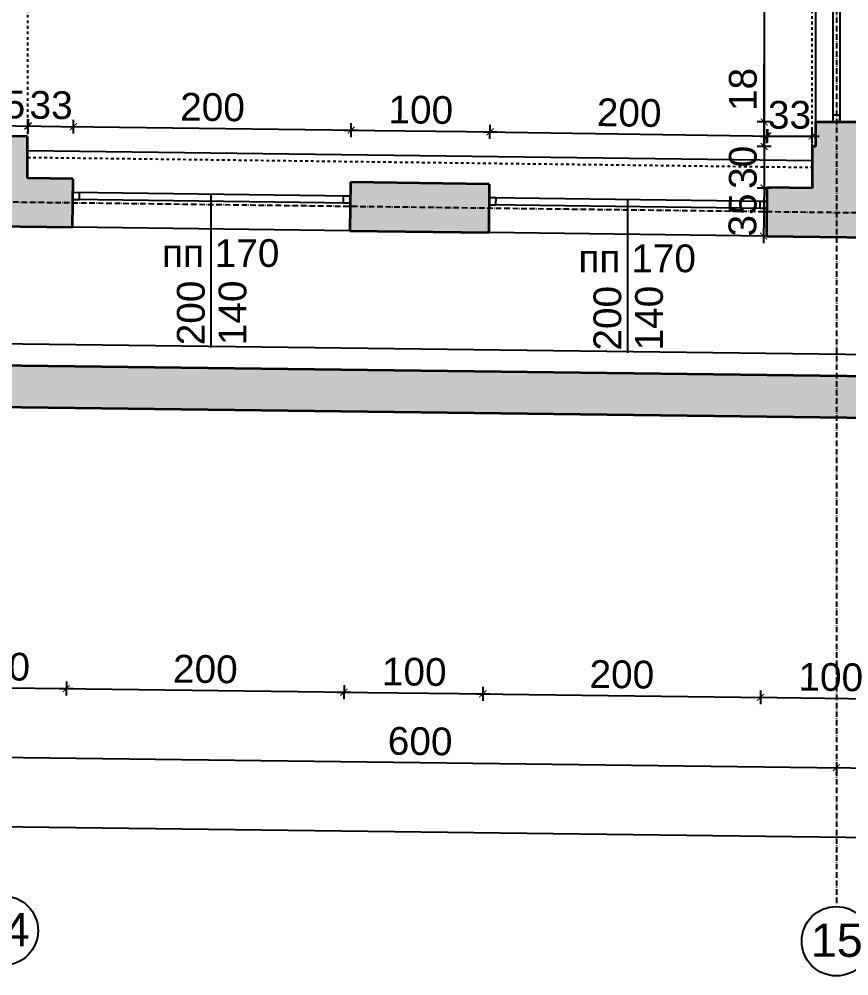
# Model space of a CAD drawing. Header units: inches. Extents: x -72385 to 39588, y -6525 to 66685.
# Drawn here: x -44743 to -44146, y 28656 to 29345 of the extents above; entities that cross this region are included whole.
import ezdxf

# ---------------------------------------------------------------- set-up
doc = ezdxf.new("R2010")
doc.units = ezdxf.units.IN
doc.header["$MEASUREMENT"] = 0
doc.linetypes.add('DashDot', pattern=[0.6, 0.4, -0.1, 0, -0.1])
doc.linetypes.add('Hidden', pattern=[0.4, 0.2, -0.2])
for name, color, linetype, lineweight in [('Изгледни линии', 253, 'Continuous', 25), ('Надписи коти външни', 252, 'Continuous', 25), ('Надписи коти вътрешни', 252, 'Continuous', 25), ('Надписи Оси', 252, 'Continuous', 25), ('Надписи прозорци', 252, 'Continuous', 25), ('Оси', 252, 'DashDot', 25), ('Прозорци', 251, 'Continuous', 25), ('Пунктир', 253, 'Hidden', 25), ('Разрезни линии', 7, 'Continuous', 35), ('Щрих стени', 254, 'Continuous', 25)]:
    doc.layers.add(name, color=color, linetype=linetype, lineweight=lineweight)
doc.styles.add('Arial Regular', font='arial.ttf')
doc.styles.get("Standard").update_dxf_attribs({"font": 'arial.ttf'})
doc.dimstyles.new('Annotative', dxfattribs={"dimscale": 0, "dimtxt": 20, "dimasz": 5, "dimexe": 5, "dimexo": 5, "dimgap": 5, "dimtad": 1, "dimdec": 0, "dimzin": 0, "dimdsep": 46, "dimtxsty": 'Standard', "dimblk": 'ARCHTICK', "dimcen": 5, "dimdle": 5, "dimadec": 0, "dimazin": 0, "dimtfac": 1, "dimtdec": 0, "dimtofl": 0, "dimtmove": 0, "dimatfit": 3, "dimldrblk": 'ARCHTICK', "dimfxl": 5, "dimfxlon": 1, "dimtolj": 1, "dimtzin": 0, "dimarcsym": 1})

# ---------------------------------------------------------------- blocks, each defined once
blk = doc.blocks.new('_ArchTick')
at = {"color": 0, "linetype": 'ByBlock', "const_width": 0.15}
blk.add_lwpolyline([(-0.5, -0.5), (0.5, 0.5)], dxfattribs=at)
blk = doc.blocks.new('*D313')
at = {"layer": 'Defpoints', "color": 0, "ltscale": 50, "transparency": 16777216}
for p in [(-44169.84, 29501.36), (-44206.89, 29271.36), (-44169.84, 29271.36)]:
    blk.add_point(p, dxfattribs=at)
at = {"layer": 'Надписи коти вътрешни', "color": 0, "lineweight": -2, "ltscale": 50, "transparency": 16777216}
for p, q in [((-44201.89, 29501.36), (-44211.89, 29501.36)), ((-44206.89, 29506.36), (-44206.89, 29266.36)), ((-44201.89, 29271.36), (-44211.89, 29271.36))]:
    blk.add_line(p, q, dxfattribs=at)
at = {"layer": 'Надписи коти вътрешни', "color": 0, "lineweight": -2, "ltscale": 50, "transparency": 16777216, "xscale": 5, "yscale": 5, "zscale": 5}
for p, rotation in [((-44206.89, 29501.36), 90), ((-44206.89, 29271.36), 270)]:
    blk.add_blockref('_ArchTick', p, dxfattribs=dict(at, rotation=rotation))
at = {"layer": 'Надписи коти вътрешни', "color": 0, "ltscale": 50, "transparency": 16777216, "insert": (-44222.11, 29386.36), "char_height": 20, "attachment_point": 5, "rotation": 90}
blk.add_mtext('\\A1;230', dxfattribs=at)
blk = doc.blocks.new('*D7208')
at = {"layer": 'Defpoints', "color": 0, "ltscale": 50, "transparency": 16777216}
for p in [(-44169.84, 29271.36), (-44206.89, 29253.62), (-44169.84, 29253.62)]:
    blk.add_point(p, dxfattribs=at)
at = {"layer": 'Надписи коти вътрешни', "color": 0, "lineweight": -2, "ltscale": 50, "transparency": 16777216}
for p, q in [((-44206.89, 29271.36), (-44206.89, 29313.16)), ((-44206.89, 29253.62), (-44206.89, 29276.36)), ((-44201.89, 29271.36), (-44211.89, 29271.36)), ((-44201.89, 29253.62), (-44211.89, 29253.62))]:
    blk.add_line(p, q, dxfattribs=at)
at = {"layer": 'Надписи коти вътрешни', "color": 0, "lineweight": -2, "ltscale": 50, "transparency": 16777216, "xscale": 5, "yscale": 5, "zscale": 5}
for p, rotation in [((-44206.89, 29271.36), 90), ((-44206.89, 29253.62), 270)]:
    blk.add_blockref('_ArchTick', p, dxfattribs=dict(at, rotation=rotation))
at = {"layer": 'Надписи коти вътрешни', "color": 0, "ltscale": 50, "transparency": 16777216, "insert": (-44222.1, 29294.76), "char_height": 20, "attachment_point": 5, "rotation": 90}
blk.add_mtext('\\A1;18', dxfattribs=at)
blk = doc.blocks.new('*D314')
at = {"layer": 'Defpoints', "color": 0, "ltscale": 50, "transparency": 16777216}
for p in [(-44172.34, 29253.66), (-44206.89, 29223.65), (-44172.34, 29223.65)]:
    blk.add_point(p, dxfattribs=at)
at = {"layer": 'Надписи коти вътрешни', "color": 0, "lineweight": -2, "ltscale": 50, "transparency": 16777216}
for p, q in [((-44201.89, 29253.66), (-44211.89, 29253.66)), ((-44206.89, 29258.66), (-44206.89, 29218.65)), ((-44201.89, 29223.65), (-44211.89, 29223.65))]:
    blk.add_line(p, q, dxfattribs=at)
at = {"layer": 'Надписи коти вътрешни', "color": 0, "lineweight": -2, "ltscale": 50, "transparency": 16777216, "xscale": 5, "yscale": 5, "zscale": 5}
for p, rotation in [((-44206.89, 29253.66), 90), ((-44206.89, 29223.65), 270)]:
    blk.add_blockref('_ArchTick', p, dxfattribs=dict(at, rotation=rotation))
at = {"layer": 'Надписи коти вътрешни', "color": 0, "ltscale": 50, "transparency": 16777216, "insert": (-44222.11, 29238.65), "char_height": 20, "attachment_point": 5, "rotation": 90}
blk.add_mtext('\\A1;30', dxfattribs=at)
blk = doc.blocks.new('*D350')
at = {"layer": 'Defpoints', "color": 0, "ltscale": 50, "transparency": 16777216}
for p in [(-44737.24, 29268.42), (-44772.34, 29261.29), (-44737.34, 29260.85)]:
    blk.add_point(p, dxfattribs=at)
at = {"layer": 'Надписи коти вътрешни', "color": 0, "lineweight": -2, "ltscale": 50, "transparency": 16777216}
for p, q in [((-44772.27, 29266.29), (-44772.18, 29273.87)), ((-44737.27, 29265.85), (-44737.18, 29273.42)), ((-44777.24, 29268.93), (-44732.24, 29268.36))]:
    blk.add_line(p, q, dxfattribs=at)
at = {"layer": 'Надписи коти вътрешни', "color": 0, "lineweight": -2, "ltscale": 50, "transparency": 16777216, "xscale": 5, "yscale": 5, "zscale": 5}
for p, rotation in [((-44772.24, 29268.87), 179.2706286525463), ((-44737.24, 29268.42), 359.2706286525462)]:
    blk.add_blockref('_ArchTick', p, dxfattribs=dict(at, rotation=rotation))
at = {"layer": 'Надписи коти вътрешни', "color": 0, "ltscale": 50, "transparency": 16777216, "insert": (-44754.55, 29283.86), "char_height": 20, "attachment_point": 5, "rotation": 359.27063}
blk.add_mtext('\\A1;35', dxfattribs=at)
blk = doc.blocks.new('*D351')
at = {"layer": 'Defpoints', "color": 0, "ltscale": 50, "transparency": 16777216}
for p in [(-44704.36, 29268), (-44737.34, 29230.85), (-44704.84, 29230.43)]:
    blk.add_point(p, dxfattribs=at)
at = {"layer": 'Надписи коти вътрешни', "color": 0, "lineweight": -2, "ltscale": 50, "transparency": 16777216}
for p, q in [((-44736.92, 29263.42), (-44736.8, 29273.41)), ((-44704.42, 29263), (-44704.3, 29273)), ((-44741.86, 29268.48), (-44699.36, 29267.94))]:
    blk.add_line(p, q, dxfattribs=at)
at = {"layer": 'Надписи коти вътрешни', "color": 0, "lineweight": -2, "ltscale": 50, "transparency": 16777216, "xscale": 5, "yscale": 5, "zscale": 5}
for p, rotation in [((-44736.86, 29268.42), 179.2706286525238), ((-44704.36, 29268), 359.2706286525238)]:
    blk.add_blockref('_ArchTick', p, dxfattribs=dict(at, rotation=rotation))
at = {"layer": 'Надписи коти вътрешни', "color": 0, "ltscale": 50, "transparency": 16777216, "insert": (-44720.42, 29283.43), "char_height": 20, "attachment_point": 5, "rotation": 359.27063}
blk.add_mtext('\\A1;33', dxfattribs=at)
blk = doc.blocks.new('*D352')
at = {"layer": 'Defpoints', "color": 0, "ltscale": 50, "transparency": 16777216}
for p in [(-44504.36, 29265.46), (-44704.84, 29230.43), (-44504.84, 29227.89)]:
    blk.add_point(p, dxfattribs=at)
at = {"layer": 'Надписи коти вътрешни', "color": 0, "lineweight": -2, "ltscale": 50, "transparency": 16777216}
for p, q in [((-44704.42, 29263), (-44704.3, 29273)), ((-44709.36, 29268.07), (-44499.36, 29265.39)), ((-44504.42, 29260.46), (-44504.3, 29270.46))]:
    blk.add_line(p, q, dxfattribs=at)
at = {"layer": 'Надписи коти вътрешни', "color": 0, "lineweight": -2, "ltscale": 50, "transparency": 16777216, "xscale": 5, "yscale": 5, "zscale": 5}
for p, rotation in [((-44704.36, 29268), 179.2706286525359), ((-44504.36, 29265.46), 359.2706286525359)]:
    blk.add_blockref('_ArchTick', p, dxfattribs=dict(at, rotation=rotation))
at = {"layer": 'Надписи коти вътрешни', "color": 0, "ltscale": 50, "transparency": 16777216, "insert": (-44604.17, 29281.94), "char_height": 20, "attachment_point": 5, "rotation": 359.27063}
blk.add_mtext('\\A1;200', dxfattribs=at)
blk = doc.blocks.new('*D353')
at = {"layer": 'Defpoints', "color": 0, "ltscale": 50, "transparency": 16777216}
for p in [(-44404.36, 29264.18), (-44504.84, 29227.89), (-44404.84, 29226.61)]:
    blk.add_point(p, dxfattribs=at)
at = {"layer": 'Надписи коти вътрешни', "color": 0, "lineweight": -2, "ltscale": 50, "transparency": 16777216}
for p, q in [((-44504.42, 29260.46), (-44504.3, 29270.46)), ((-44404.42, 29259.18), (-44404.3, 29269.18)), ((-44509.36, 29265.52), (-44399.36, 29264.12))]:
    blk.add_line(p, q, dxfattribs=at)
at = {"layer": 'Надписи коти вътрешни', "color": 0, "lineweight": -2, "ltscale": 50, "transparency": 16777216, "xscale": 5, "yscale": 5, "zscale": 5}
for p, rotation in [((-44504.36, 29265.46), 179.2706286525316), ((-44404.36, 29264.18), 359.2706286525317)]:
    blk.add_blockref('_ArchTick', p, dxfattribs=dict(at, rotation=rotation))
at = {"layer": 'Надписи коти вътрешни', "color": 0, "ltscale": 50, "transparency": 16777216, "insert": (-44454.17, 29280.03), "char_height": 20, "attachment_point": 5, "rotation": 359.27063}
blk.add_mtext('\\A1;100', dxfattribs=at)
blk = doc.blocks.new('*D5383')
at = {"layer": 'Defpoints', "color": 0, "ltscale": 50, "transparency": 16777216}
for p in [(-44204.29, 29261.23), (-44404.84, 29226.61), (-44204.84, 29223.65)]:
    blk.add_point(p, dxfattribs=at)
at = {"layer": 'Надписи коти вътрешни', "color": 0, "lineweight": -2, "ltscale": 50, "transparency": 16777216}
for p, q in [((-44404.36, 29259.19), (-44404.21, 29269.19)), ((-44204.36, 29256.23), (-44204.21, 29266.23)), ((-44409.28, 29264.27), (-44199.29, 29261.16))]:
    blk.add_line(p, q, dxfattribs=at)
at = {"layer": 'Надписи коти вътрешни', "color": 0, "lineweight": -2, "ltscale": 50, "transparency": 16777216, "xscale": 5, "yscale": 5, "zscale": 5}
for p, rotation in [((-44404.28, 29264.19), 179.1520995750097), ((-44204.29, 29261.23), 359.1520995750096)]:
    blk.add_blockref('_ArchTick', p, dxfattribs=dict(at, rotation=rotation))
at = {"layer": 'Надписи коти вътрешни', "color": 0, "ltscale": 50, "transparency": 16777216, "insert": (-44304.06, 29277.92), "char_height": 20, "attachment_point": 5, "rotation": 359.1521}
blk.add_mtext('\\A1;200', dxfattribs=at)
blk = doc.blocks.new('*D354')
at = {"layer": 'Defpoints', "color": 0, "ltscale": 50, "transparency": 16777216}
for p in [(-44172.34, 29261.16), (-44204.84, 29224.07), (-44172.34, 29223.65)]:
    blk.add_point(p, dxfattribs=at)
at = {"layer": 'Надписи коти вътрешни', "color": 0, "lineweight": -2, "ltscale": 50, "transparency": 16777216}
for p, q in [((-44204.84, 29256.16), (-44204.84, 29266.16)), ((-44172.34, 29256.16), (-44172.34, 29266.16)), ((-44209.84, 29261.16), (-44167.34, 29261.16))]:
    blk.add_line(p, q, dxfattribs=at)
at = {"layer": 'Надписи коти вътрешни', "color": 0, "lineweight": -2, "ltscale": 50, "transparency": 16777216, "xscale": 5, "yscale": 5, "zscale": 5, "rotation": 180}
blk.add_blockref('_ArchTick', (-44204.84, 29261.16), dxfattribs=at)
at = {"layer": 'Надписи коти вътрешни', "color": 0, "lineweight": -2, "ltscale": 50, "transparency": 16777216, "xscale": 5, "yscale": 5, "zscale": 5}
blk.add_blockref('_ArchTick', (-44172.34, 29261.16), dxfattribs=at)
at = {"layer": 'Надписи коти вътрешни', "color": 0, "ltscale": 50, "transparency": 16777216, "insert": (-44188.59, 29276.38), "char_height": 20, "attachment_point": 5}
blk.add_mtext('\\A1;33', dxfattribs=at)
blk = doc.blocks.new('*D2816')
at = {"layer": 'Defpoints', "color": 0, "ltscale": 50, "transparency": 16777216}
for p in [(-45922.34, 29110.92), (-41739.01, 29073.26), (-41739.21, 29057.67)]:
    blk.add_point(p, dxfattribs=at)
at = {"layer": 'Надписи коти вътрешни', "color": 0, "lineweight": -2, "ltscale": 50, "transparency": 16777216}
for p, q in [((-45922.2, 29121.52), (-45922.08, 29131.52)), ((-45927.14, 29126.58), (-41734.01, 29073.2)), ((-41739.08, 29068.26), (-41738.95, 29078.26))]:
    blk.add_line(p, q, dxfattribs=at)
at = {"layer": 'Надписи коти вътрешни', "color": 0, "lineweight": -2, "ltscale": 50, "transparency": 16777216, "xscale": 5, "yscale": 5, "zscale": 5}
for p, rotation in [((-45922.14, 29126.52), 179.2706286525462), ((-41739.01, 29073.26), 359.2706286525461)]:
    blk.add_blockref('_ArchTick', p, dxfattribs=dict(at, rotation=rotation))
at = {"layer": 'Надписи коти вътрешни', "color": 0, "ltscale": 50, "transparency": 16777216, "insert": (-43830.38, 29115.11), "char_height": 20, "attachment_point": 5, "rotation": 359.27063}
blk.add_mtext('\\A1;4183', dxfattribs=at)
blk = doc.blocks.new('*D5902')
at = {"layer": 'Defpoints', "color": 0, "ltscale": 50, "transparency": 16777216}
for p in [(-44805.28, 29196.71), (-44705.28, 29195.43), (-44709.52, 28862.96)]:
    blk.add_point(p, dxfattribs=at)
at = {"layer": 'Надписи коти външни', "color": 0, "lineweight": -2, "ltscale": 50, "transparency": 16777216}
for p, q in [((-44809.45, 28869.23), (-44809.58, 28859.24)), ((-44709.45, 28867.96), (-44709.58, 28857.96)), ((-44814.52, 28864.3), (-44704.52, 28862.9))]:
    blk.add_line(p, q, dxfattribs=at)
at = {"layer": 'Надписи коти външни', "color": 0, "lineweight": -2, "ltscale": 50, "transparency": 16777216, "xscale": 5, "yscale": 5, "zscale": 5}
for p, rotation in [((-44809.52, 28864.23), 179.2705104517246), ((-44709.52, 28862.96), 359.2705104517246)]:
    blk.add_blockref('_ArchTick', p, dxfattribs=dict(at, rotation=rotation))
at = {"layer": 'Надписи коти външни', "color": 0, "ltscale": 50, "transparency": 16777216, "insert": (-44758.88, 28878.8), "char_height": 20, "attachment_point": 5, "rotation": 359.27051}
blk.add_mtext('\\A1;100', dxfattribs=at)
blk = doc.blocks.new('*D5903')
at = {"layer": 'Defpoints', "color": 0, "ltscale": 50, "transparency": 16777216}
for p in [(-44705.28, 29195.43), (-44505.28, 29192.89), (-44509.52, 28860.42)]:
    blk.add_point(p, dxfattribs=at)
at = {"layer": 'Надписи коти външни', "color": 0, "lineweight": -2, "ltscale": 50, "transparency": 16777216}
for p, q in [((-44709.45, 28867.96), (-44709.58, 28857.96)), ((-44714.51, 28863.02), (-44504.52, 28860.35)), ((-44509.45, 28865.41), (-44509.58, 28855.42))]:
    blk.add_line(p, q, dxfattribs=at)
at = {"layer": 'Надписи коти външни', "color": 0, "lineweight": -2, "ltscale": 50, "transparency": 16777216, "xscale": 5, "yscale": 5, "zscale": 5}
for p, rotation in [((-44709.52, 28862.96), 179.2706877529185), ((-44509.52, 28860.42), 359.2706877529185)]:
    blk.add_blockref('_ArchTick', p, dxfattribs=dict(at, rotation=rotation))
at = {"layer": 'Надписи коти външни', "color": 0, "ltscale": 50, "transparency": 16777216, "insert": (-44609.32, 28876.9), "char_height": 20, "attachment_point": 5, "rotation": 359.27069}
blk.add_mtext('\\A1;200', dxfattribs=at)
blk = doc.blocks.new('*D5904')
at = {"layer": 'Defpoints', "color": 0, "ltscale": 50, "transparency": 16777216}
for p in [(-44505.28, 29192.89), (-44405.28, 29191.62), (-44409.52, 28859.14)]:
    blk.add_point(p, dxfattribs=at)
at = {"layer": 'Надписи коти външни', "color": 0, "lineweight": -2, "ltscale": 50, "transparency": 16777216}
for p, q in [((-44514.52, 28860.48), (-44404.52, 28859.08)), ((-44509.45, 28865.42), (-44509.58, 28855.42)), ((-44409.45, 28864.14), (-44409.58, 28854.14))]:
    blk.add_line(p, q, dxfattribs=at)
at = {"layer": 'Надписи коти външни', "color": 0, "lineweight": -2, "ltscale": 50, "transparency": 16777216, "xscale": 5, "yscale": 5, "zscale": 5}
for p, rotation in [((-44509.52, 28860.42), 179.2705104517704), ((-44409.52, 28859.14), 359.2705104517703)]:
    blk.add_blockref('_ArchTick', p, dxfattribs=dict(at, rotation=rotation))
at = {"layer": 'Надписи коти външни', "color": 0, "ltscale": 50, "transparency": 16777216, "insert": (-44458.88, 28874.98), "char_height": 20, "attachment_point": 5, "rotation": 359.27051}
blk.add_mtext('\\A1;100', dxfattribs=at)
blk = doc.blocks.new('*D5905')
at = {"layer": 'Defpoints', "color": 0, "ltscale": 50, "transparency": 16777216}
for p in [(-44405.28, 29191.62), (-44205.3, 29189.07), (-44209.53, 28856.6)]:
    blk.add_point(p, dxfattribs=at)
at = {"layer": 'Надписи коти външни', "color": 0, "lineweight": -2, "ltscale": 50, "transparency": 16777216}
for p, q in [((-44414.52, 28859.21), (-44204.53, 28856.53)), ((-44409.45, 28864.14), (-44409.58, 28854.14)), ((-44209.47, 28861.6), (-44209.6, 28851.6))]:
    blk.add_line(p, q, dxfattribs=at)
at = {"layer": 'Надписи коти външни', "color": 0, "lineweight": -2, "ltscale": 50, "transparency": 16777216, "xscale": 5, "yscale": 5, "zscale": 5}
for p, rotation in [((-44409.52, 28859.14), 179.2706286525485), ((-44209.53, 28856.6), 359.2706286525485)]:
    blk.add_blockref('_ArchTick', p, dxfattribs=dict(at, rotation=rotation))
at = {"layer": 'Надписи коти външни', "color": 0, "ltscale": 50, "transparency": 16777216, "insert": (-44309.33, 28873.08), "char_height": 20, "attachment_point": 5, "rotation": 359.27063}
blk.add_mtext('\\A1;200', dxfattribs=at)
blk = doc.blocks.new('*D5906')
at = {"layer": 'Defpoints', "color": 0, "ltscale": 50, "transparency": 16777216}
for p in [(-44205.3, 29189.07), (-44105.28, 29187.8), (-44109.52, 28855.32)]:
    blk.add_point(p, dxfattribs=at)
at = {"layer": 'Надписи коти външни', "color": 0, "lineweight": -2, "ltscale": 50, "transparency": 16777216}
for p, q in [((-44209.47, 28861.6), (-44209.6, 28851.6)), ((-44109.45, 28860.32), (-44109.58, 28850.32)), ((-44214.53, 28856.66), (-44104.52, 28855.26))]:
    blk.add_line(p, q, dxfattribs=at)
at = {"layer": 'Надписи коти външни', "color": 0, "lineweight": -2, "ltscale": 50, "transparency": 16777216, "xscale": 5, "yscale": 5, "zscale": 5}
for p, rotation in [((-44209.53, 28856.6), 179.2706286525083), ((-44109.52, 28855.32), 359.2706286525083)]:
    blk.add_blockref('_ArchTick', p, dxfattribs=dict(at, rotation=rotation))
at = {"layer": 'Надписи коти външни', "color": 0, "ltscale": 50, "transparency": 16777216, "insert": (-44158.88, 28871.16), "char_height": 20, "attachment_point": 5, "rotation": 359.27063}
blk.add_mtext('\\A1;100', dxfattribs=at)
blk = doc.blocks.new('*D5935')
at = {"layer": 'Defpoints', "color": 0, "ltscale": 50, "transparency": 16777216}
for p in [(-44754.84, 28813.53), (-44154.84, 28805.9), (-44154.84, 28805.9)]:
    blk.add_point(p, dxfattribs=at)
at = {"layer": 'Надписи коти външни', "color": 0, "lineweight": -2, "ltscale": 50, "transparency": 16777216}
for p, q in [((-44759.84, 28813.6), (-44149.84, 28805.83)), ((-44754.84, 28813.53), (-44754.9, 28808.53)), ((-44154.84, 28805.9), (-44154.9, 28800.9))]:
    blk.add_line(p, q, dxfattribs=at)
at = {"layer": 'Надписи коти външни', "color": 0, "lineweight": -2, "ltscale": 50, "transparency": 16777216, "xscale": 5, "yscale": 5, "zscale": 5}
for p, rotation in [((-44754.84, 28813.53), 179.2706286525477), ((-44154.84, 28805.9), 359.2706286525477)]:
    blk.add_blockref('_ArchTick', p, dxfattribs=dict(at, rotation=rotation))
at = {"layer": 'Надписи коти външни', "color": 0, "ltscale": 50, "transparency": 16777216, "insert": (-44454.64, 28824.93), "char_height": 20, "attachment_point": 5, "rotation": 359.27063}
blk.add_mtext('\\A1;600', dxfattribs=at)
blk = doc.blocks.new('*D5936')
at = {"layer": 'Defpoints', "color": 0, "ltscale": 50, "transparency": 16777216}
for p in [(-44154.84, 28805.9), (-43554.84, 28798.26), (-43554.84, 28798.26)]:
    blk.add_point(p, dxfattribs=at)
at = {"layer": 'Надписи коти външни', "color": 0, "lineweight": -2, "ltscale": 50, "transparency": 16777216}
for p, q in [((-44159.84, 28805.96), (-43549.84, 28798.19)), ((-44154.84, 28805.9), (-44154.9, 28800.9)), ((-43554.84, 28798.26), (-43554.9, 28793.26))]:
    blk.add_line(p, q, dxfattribs=at)
at = {"layer": 'Надписи коти външни', "color": 0, "lineweight": -2, "ltscale": 50, "transparency": 16777216, "xscale": 5, "yscale": 5, "zscale": 5}
for p, rotation in [((-44154.84, 28805.9), 179.2706286525483), ((-43554.84, 28798.26), 359.2706286525482)]:
    blk.add_blockref('_ArchTick', p, dxfattribs=dict(at, rotation=rotation))
at = {"layer": 'Надписи коти външни', "color": 0, "ltscale": 50, "transparency": 16777216, "insert": (-43854.64, 28817.29), "char_height": 20, "attachment_point": 5, "rotation": 359.27063}
blk.add_mtext('\\A1;600', dxfattribs=at)
blk = doc.blocks.new('*D5873')
at = {"layer": 'Defpoints', "color": 0, "ltscale": 50, "transparency": 16777216}
for p in [(-52317.34, 29292.34), (-40222.34, 29138.36), (-40227.84, 28705.9)]:
    blk.add_point(p, dxfattribs=at)
at = {"layer": 'Надписи коти външни', "color": 0, "lineweight": -2, "ltscale": 50, "transparency": 16777216}
for p, q in [((-52327.84, 28859.94), (-40222.84, 28705.84)), ((-52322.78, 28864.88), (-52322.91, 28854.88)), ((-40227.78, 28710.9), (-40227.91, 28700.9))]:
    blk.add_line(p, q, dxfattribs=at)
at = {"layer": 'Надписи коти външни', "color": 0, "lineweight": -2, "ltscale": 50, "transparency": 16777216, "xscale": 5, "yscale": 5, "zscale": 5}
for p, rotation in [((-52322.84, 28859.88), 179.2706286525475), ((-40227.84, 28705.9), 359.2706286525474)]:
    blk.add_blockref('_ArchTick', p, dxfattribs=dict(at, rotation=rotation))
at = {"layer": 'Надписи коти външни', "color": 0, "ltscale": 50, "transparency": 16777216, "insert": (-46275.15, 28798.1), "char_height": 20, "attachment_point": 5, "rotation": 359.27063}
blk.add_mtext('\\A1;12095', dxfattribs=at)
blk = doc.blocks.new('*D7207')
at = {"layer": 'Defpoints', "color": 0, "ltscale": 10, "transparency": 16777216}
for p in [(-44204.84, 29223.65), (-44207.27, 29189.09), (-44205.28, 29189.07)]:
    blk.add_point(p, dxfattribs=at)
at = {"layer": 'Надписи коти вътрешни', "color": 0, "lineweight": -2, "ltscale": 10, "transparency": 16777216}
for p, q in [((-44206.76, 29228.68), (-44207.33, 29184.09)), ((-44206.83, 29223.68), (-44211.83, 29223.74)), ((-44207.27, 29189.09), (-44212.27, 29189.16))]:
    blk.add_line(p, q, dxfattribs=at)
at = {"layer": 'Надписи коти вътрешни', "color": 0, "lineweight": -2, "ltscale": 10, "transparency": 16777216, "xscale": 5, "yscale": 5, "zscale": 5}
for p, rotation in [((-44206.83, 29223.68), 89.27062865254474), ((-44207.27, 29189.09), 269.2706286525448)]:
    blk.add_blockref('_ArchTick', p, dxfattribs=dict(at, rotation=rotation))
at = {"layer": 'Надписи коти вътрешни', "color": 0, "ltscale": 10, "transparency": 16777216, "insert": (-44222.29, 29204.31), "char_height": 20, "attachment_point": 5, "rotation": 89.27063}
blk.add_mtext('\\A1;35', dxfattribs=at)

msp = doc.modelspace()

# ---------------------------------------------------------------- hatches: boundary and pattern name
at = {"layer": 'Щрих стени', "ltscale": 10}
h = msp.add_hatch(color=256, dxfattribs=at)
h.dxf.hatch_style = 1
h.paths.add_polyline_path([(-41113.29, 29149.71), (-41143.29, 29150.09), (-41143.29, 29050.08), (-41709.18, 29057.28), (-41712.31, 29157.33), (-41742.34, 29157.71), (-41739.21, 29057.67), (-45922.34, 29110.92), (-45922.34, 29210.93), (-45952.34, 29211.31), (-45952.34, 29081.3), (-41113.29, 29019.7)])
h.paths.add_polyline_path([(-41113.29, 31114.87), (-45969.84, 31176.69), (-45969.84, 31066.68), (-45939.84, 31066.3), (-45939.84, 31146.31), (-41143.29, 31085.24), (-41143.29, 30985.24), (-41113.29, 30984.85)])
h.paths.add_polyline_path([(-40092.34, 30394.93), (-40222.34, 30396.59), (-40222.34, 30366.59), (-40122.34, 30365.31), (-40122.34, 29435.26), (-40222.34, 29436.54), (-40222.34, 29406.53), (-40092.34, 29404.88)])
h = msp.add_hatch(color=256, dxfattribs=at)
h.dxf.hatch_style = 1
h.paths.add_polyline_path([(-45774.39, 31044.19), (-45834.39, 31044.96), (-45834.84, 31009.96), (-45774.84, 31009.2)])
h.paths.add_polyline_path([(-45624.39, 31042.28), (-45684.39, 31043.05), (-45684.84, 31008.05), (-45672.34, 31007.89), (-45672.34, 30987.89), (-45637.34, 30987.44), (-45637.34, 31007.45), (-45624.84, 31007.29)])
h.paths.add_polyline_path([(-45474.39, 31040.37), (-45534.39, 31041.14), (-45534.84, 31006.14), (-45474.84, 31005.38)])
h.paths.add_polyline_path([(-45304.39, 31038.21), (-45384.39, 31039.23), (-45384.84, 31004.23), (-45372.34, 31004.07), (-45372.34, 30974.07), (-45369.84, 30974.04), (-45369.84, 30964), (-45339.84, 30964), (-45339.84, 30973.66), (-45337.34, 30973.62), (-45337.34, 31003.63), (-45304.84, 31003.21)])
h.paths.add_polyline_path([(-45189.46, 30441.7), (-45314.84, 30443.3), (-45314.84, 30468.3), (-45339.84, 30468.62), (-45339.84, 30514), (-45369.84, 30514), (-45369.84, 30444), (-45434.84, 30444.82), (-45434.84, 30414.82), (-45369.84, 30413.99), (-45369.84, 30264.52), (-45339.84, 30264.52), (-45339.84, 30413.61), (-45189.84, 30411.7)])
h.paths.add_polyline_path([(-45014.46, 30439.47), (-45039.84, 30439.79), (-45039.84, 30999.84), (-45004.84, 30999.39), (-45004.39, 31034.39), (-45104.39, 31035.66), (-45104.84, 31000.67), (-45069.84, 31000.22), (-45069.84, 30440.18), (-45089.46, 30440.43), (-45089.84, 30410.43), (-45014.84, 30409.47)])
h.paths.add_polyline_path([(-44696.08, 30435.42), (-44722.34, 30435.75), (-44722.34, 30465.75), (-44787.34, 30466.58), (-44787.34, 30436.58), (-44914.46, 30438.2), (-44914.84, 30408.2), (-44787.34, 30406.58), (-44787.34, 30376.57), (-44722.34, 30375.75), (-44722.34, 30405.75), (-44696.46, 30405.42)])
h.paths.add_polyline_path([(-44414.46, 30431.83), (-44439.84, 30432.16), (-44439.84, 30502.2), (-44469.84, 30502.2), (-44469.84, 30432.54), (-44496.1, 30432.87), (-44496.48, 30402.87), (-44414.84, 30401.84)])
h.paths.add_polyline_path([(-44139.84, 30428.34), (-44314.46, 30430.56), (-44314.84, 30400.56), (-44184.84, 30398.91), (-44184.84, 30363.9), (-44169.84, 30363.71), (-44169.84, 30353.31), (-44139.84, 30353.31)])
h.paths.add_polyline_path([(-44439.84, 30762.2), (-44469.84, 30762.2), (-44469.84, 30732.2), (-44439.84, 30732.2)])
h.paths.add_polyline_path([(-44404.39, 31026.75), (-44504.39, 31028.03), (-44504.84, 30993.03), (-44469.84, 30992.58), (-44469.84, 30992.2), (-44439.84, 30992.2), (-44404.84, 30991.76)])
h.paths.add_polyline_path([(-44704.39, 31030.57), (-44804.39, 31031.84), (-44804.84, 30996.85), (-44772.34, 30996.43), (-44772.34, 30965.99), (-44737.34, 30965.99), (-44737.34, 30995.99), (-44704.84, 30995.57)])
h.paths.add_polyline_path([(-44104.39, 31022.93), (-44204.39, 31024.21), (-44204.84, 30989.21), (-44172.34, 30988.8), (-44172.34, 30958.79), (-44137.34, 30958.35), (-44137.34, 30988.35), (-44104.84, 30987.94)])
h.paths.add_polyline_path([(-43804.39, 31019.11), (-43904.39, 31020.39), (-43904.84, 30985.39), (-43804.84, 30984.12)])
h.paths.add_polyline_path([(-43507.34, 30980.33), (-43474.84, 30979.92), (-43474.39, 31014.91), (-43604.39, 31016.57), (-43604.84, 30981.57), (-43572.34, 30981.16), (-43572.34, 30951.15), (-43539.84, 30950.74), (-43539.84, 30450.7), (-43572.34, 30451.11), (-43572.34, 30361.11), (-43507.34, 30360.28), (-43507.34, 30390.28), (-42957.34, 30383.28), (-42957.34, 30353.28), (-42892.34, 30352.45), (-42892.34, 30382.45), (-42357.34, 30375.64), (-42357.34, 30345.64), (-42292.34, 30344.81), (-42292.34, 30374.81), (-41757.34, 30368), (-41757.34, 30338), (-41739.84, 30337.78), (-41739.84, 30157.76), (-41709.84, 30157.76), (-41709.84, 30337.4), (-41692.34, 30337.17), (-41692.34, 30367.18), (-41649.84, 30366.63), (-41649.46, 30396.63), (-41692.34, 30397.18), (-41692.34, 30427.18), (-41707.34, 30427.37), (-41707.34, 30457.37), (-41742.34, 30457.82), (-41742.34, 30427.82), (-41782.34, 30428.33), (-41782.34, 30398.32), (-42292.34, 30404.82), (-42292.34, 30434.82), (-42357.34, 30435.65), (-42357.34, 30405.64), (-42892.34, 30412.46), (-42892.34, 30442.46), (-42982.34, 30443.6), (-42982.34, 30413.6), (-43507.34, 30420.28), (-43507.34, 30450.29), (-43509.84, 30450.32), (-43509.84, 30950.36), (-43507.34, 30950.33)])
h.paths.add_polyline_path([(-44139.84, 30123.31), (-44169.84, 30123.31), (-44169.84, 30093.31), (-44139.84, 30093.31)])
h.paths.add_polyline_path([(-44139.84, 29863.31), (-44169.84, 29863.31), (-44169.84, 29851.36), (-44184.84, 29851.55), (-44184.84, 29796.55), (-44204.84, 29796.8), (-44204.84, 29761.8), (-44169.84, 29761.36), (-44139.84, 29761.36)])
h.paths.add_polyline_path([(-44722.34, 29858.4), (-44787.34, 29859.22), (-44787.34, 29769.22), (-44722.34, 29768.39)])
h.paths.add_polyline_path([(-44139.84, 29531.36), (-44169.84, 29531.36), (-44169.84, 29501.36), (-44139.84, 29501.36)])
h.paths.add_polyline_path([(-44104.84, 29222.79), (-44137.34, 29223.21), (-44137.34, 29253.21), (-44139.84, 29253.24), (-44139.84, 29271.36), (-44169.84, 29271.36), (-44169.84, 29253.62), (-44172.34, 29253.66), (-44172.34, 29223.65), (-44204.84, 29224.07), (-44205.28, 29189.07), (-44105.28, 29187.8)])
h.paths.add_polyline_path([(-44404.84, 29226.61), (-44504.84, 29227.89), (-44505.28, 29192.89), (-44405.28, 29191.62)])
h.paths.add_polyline_path([(-44704.84, 29230.43), (-44737.34, 29230.85), (-44737.34, 29260.85), (-44772.34, 29261.29), (-44772.34, 29231.29), (-44804.84, 29231.7), (-44805.28, 29196.71), (-44705.28, 29195.43)])
h.paths.add_polyline_path([(-45004.84, 29234.25), (-45104.84, 29235.52), (-45105.28, 29200.53), (-45005.28, 29199.25)])

# ---------------------------------------------------------------- linework, layer by layer
at = {"layer": 'Изгледни линии', "ltscale": 50}
for p, q in [((-44169.84, 29501.36), (-44169.84, 29271.36)), ((-44737.34, 29250.85), (-44172.34, 29243.65)), ((-44505.3, 29192.89), (-44705.28, 29195.43)), ((-44205.3, 29189.07), (-44405.28, 29191.62))]:
    msp.add_line(p, q, dxfattribs=at)
at = {"layer": 'Надписи Оси', "ltscale": 50}
for centre in [(-44754.84, 28688.53), (-44154.84, 28680.89)]:
    msp.add_circle(centre, 25, dxfattribs=at)
at = {"layer": 'Надписи прозорци', "ltscale": 50}
for p, q in [((-44605.29, 29219.16), (-44605.29, 29108.7)), ((-44305.29, 29215.34), (-44305.29, 29104.88))]:
    msp.add_line(p, q, dxfattribs=at)
at = {"layer": 'Оси', "ltscale": 10}
for p, q in [((-44154.84, 31506.11), (-44154.84, 28705.89)), ((-39839.84, 29151), (-52799.84, 29315.98))]:
    msp.add_line(p, q, dxfattribs=at)
at = {"layer": 'Прозорци', "ltscale": 50}
for p, q in [((-44157.34, 29501.36), (-44157.34, 29271.36)), ((-44152.34, 29501.36), (-44152.34, 29271.36)), ((-44504.98, 29217.89), (-44704.96, 29220.43)), ((-44505.04, 29212.89), (-44705.03, 29215.43)), ((-44205.04, 29209.07), (-44405.03, 29211.61)), ((-44204.98, 29214.07), (-44404.96, 29216.61))]:
    msp.add_line(p, q, dxfattribs=at)
for points in [[(-44152.34, 29271.36), (-44152.34, 29276.36), (-44157.34, 29276.36), (-44157.34, 29271.36), (-44152.34, 29271.36)], [(-44699.97, 29220.37), (-44704.96, 29220.43), (-44705.03, 29215.43), (-44700.03, 29215.37), (-44699.97, 29220.37)], [(-44504.98, 29217.89), (-44509.98, 29217.95), (-44510.04, 29212.95), (-44505.04, 29212.89), (-44504.98, 29217.89)], [(-44399.97, 29216.55), (-44404.96, 29216.61), (-44405.03, 29211.61), (-44400.03, 29211.55), (-44399.97, 29216.55)], [(-44204.98, 29214.07), (-44209.98, 29214.13), (-44210.04, 29209.13), (-44205.04, 29209.07), (-44204.98, 29214.07)]]:
    msp.add_lwpolyline(points, dxfattribs=at)
at = {"layer": 'Пунктир', "ltscale": 10}
for p, q in [((-44737.34, 29768.58), (-44737.34, 29260.85)), ((-44172.34, 29253.66), (-44172.34, 29761.39)), ((-44737.34, 29245.85), (-44172.34, 29238.65))]:
    msp.add_line(p, q, dxfattribs=at)
at = {"layer": 'Разрезни линии', "ltscale": 50}
for p, q in [((-44169.84, 29271.36), (-44139.84, 29271.36)), ((-44169.84, 29271.36), (-44169.84, 29253.62)), ((-44737.34, 29260.85), (-44772.34, 29261.29)), ((-44737.34, 29230.85), (-44737.34, 29260.85)), ((-44169.84, 29253.62), (-44172.34, 29253.66)), ((-44172.34, 29253.66), (-44172.34, 29223.65)), ((-44704.84, 29230.43), (-44737.34, 29230.85)), ((-44704.84, 29230.43), (-44705.28, 29195.43)), ((-44504.84, 29227.89), (-44505.28, 29192.89)), ((-44404.84, 29226.61), (-44504.84, 29227.89)), ((-44404.84, 29226.61), (-44405.28, 29191.62)), ((-44204.84, 29224.07), (-44205.28, 29189.07)), ((-44172.34, 29223.65), (-44204.84, 29224.07)), ((-44805.28, 29196.71), (-44705.28, 29195.43)), ((-44505.28, 29192.89), (-44405.28, 29191.62)), ((-44205.28, 29189.07), (-44105.28, 29187.8)), ((-45922.34, 29110.92), (-41739.21, 29057.67)), ((-45952.34, 29081.3), (-41113.29, 29019.7))]:
    msp.add_line(p, q, dxfattribs=at)

# ---------------------------------------------------------------- texts
at = {"layer": 'Надписи Оси', "ltscale": 100, "char_height": 24, "width": 27.2128, "attachment_point": 1, "style": 'Arial Regular'}
for s, insert in [('\\pxqc;14', (-44768.16, 28701.24)), ('\\pxqc;15', (-44168.16, 28693.61))]:
    msp.add_mtext(s, dxfattribs=dict(at, insert=insert))
at = {"layer": 'Надписи прозорци', "ltscale": 100, "char_height": 20, "width": 180.4891, "attachment_point": 1, "style": 'Arial Regular'}
for insert in [(-44640.61, 29186.86), (-44340.61, 29183.04)]:
    msp.add_mtext('пп 170', dxfattribs=dict(at, insert=insert))
at = {"layer": 'Надписи прозорци', "ltscale": 100, "char_height": 20, "width": 180.4891, "attachment_point": 3, "rotation": 90, "style": 'Arial Regular'}
for s, insert in [('200', (-44629.81, 29156.99)), ('140', (-44599.81, 29157.07)), ('200', (-44329.81, 29153.17)), ('140', (-44299.81, 29153.25))]:
    msp.add_mtext(s, dxfattribs=dict(at, insert=insert))

# ---------------------------------------------------------------- dimensions: what is measured, and where the dimension line sits
at = {"layer": 'Надписи коти външни', "ltscale": 50}
dim = msp.add_aligned_dim(p1=(-52317.34, 29292.34), p2=(-40222.34, 29138.36), distance=-432.5, text='12095', dimstyle='Annotative', override={"dimscale": 0, "dimtix": 0, "dimtofl": 0, "dimtmove": 0, "dimatfit": 3}, dxfattribs=at)
dim.commit()
dim.dimension.update_dxf_attribs({"geometry": '*D5873', "text_midpoint": (-46275.15, 28798.1)})
for base, p1, p2, angle, picture, middle in [((-44709.52, 28862.96), (-44805.28, 29196.71), (-44705.28, 29195.43), 359.27051, '*D5902', (-44759.07, 28863.59)), ((-44409.52, 28859.14), (-44505.28, 29192.89), (-44405.28, 29191.62), 359.27051, '*D5904', (-44459.07, 28859.77)), ((-44109.52, 28855.32), (-44205.3, 29189.07), (-44105.28, 29187.8), 359.27063, '*D5906', (-44159.07, 28855.95))]:
    dim = msp.add_linear_dim(base=base, p1=p1, p2=p2, angle=angle, dimstyle='Annotative', override={"dimscale": 0, "dimtix": 0, "dimtofl": 0, "dimtmove": 0, "dimatfit": 3}, dxfattribs=at)
    dim.commit()
    dim.dimension.update_dxf_attribs({"geometry": picture, "text_midpoint": middle, "dimtype": 129})
for p1, p2, distance, picture, middle in [((-44705.28, 29195.43), (-44505.28, 29192.89), -332.5, '*D5903', (-44609.32, 28876.9)), ((-44405.28, 29191.62), (-44205.3, 29189.07), -332.5, '*D5905', (-44309.33, 28873.08)), ((-44754.84, 28813.53), (-44154.84, 28805.9), 0, '*D5935', (-44454.64, 28824.93)), ((-44154.84, 28805.9), (-43554.84, 28798.26), 0, '*D5936', (-43854.64, 28817.29))]:
    dim = msp.add_aligned_dim(p1=p1, p2=p2, distance=distance, dimstyle='Annotative', override={"dimscale": 0, "dimtix": 0, "dimtofl": 0, "dimtmove": 0, "dimatfit": 3}, dxfattribs=at)
    dim.commit()
    dim.dimension.update_dxf_attribs({"geometry": picture, "text_midpoint": middle})
at = {"layer": 'Надписи коти вътрешни', "ltscale": 50}
dim = msp.add_linear_dim(base=(-44206.89, 29271.36), p1=(-44169.84, 29501.36), p2=(-44169.84, 29271.36), angle=90, dimstyle='Annotative', override={"dimscale": 0, "dimtix": 0, "dimtofl": 0, "dimtmove": 0, "dimatfit": 3}, dxfattribs=at)
dim.commit()
dim.dimension.update_dxf_attribs({"geometry": '*D313', "text_midpoint": (-44222.11, 29386.36)})
for base, p1, p2, angle, picture, middle, dimtype in [((-44206.89, 29253.62), (-44169.84, 29271.36), (-44169.84, 29253.62), 90, '*D7208', (-44206.89, 29294.76), 128), ((-44737.24, 29268.42), (-44772.34, 29261.29), (-44737.34, 29260.85), 359.27063, '*D350', (-44754.74, 29268.64), 129), ((-44704.36, 29268), (-44737.34, 29230.85), (-44704.84, 29230.43), 359.27063, '*D351', (-44720.61, 29268.21), 129), ((-44206.89, 29223.65), (-44172.34, 29253.66), (-44172.34, 29223.65), 90, '*D314', (-44206.89, 29238.65), 128)]:
    dim = msp.add_linear_dim(base=base, p1=p1, p2=p2, angle=angle, dimstyle='Annotative', override={"dimscale": 0, "dimtix": 0, "dimtofl": 0, "dimtmove": 0, "dimatfit": 3}, dxfattribs=at)
    dim.commit()
    dim.dimension.update_dxf_attribs({"geometry": picture, "text_midpoint": middle, "dimtype": dimtype})
for p1, p2, distance, picture, middle in [((-44704.84, 29230.43), (-44504.84, 29227.89), 37.57, '*D352', (-44604.17, 29281.94)), ((-44504.84, 29227.89), (-44404.84, 29226.61), 37.57, '*D353', (-44454.17, 29280.03)), ((-44404.84, 29226.61), (-44204.84, 29223.65), 37.58, '*D5383', (-44304.06, 29277.92)), ((-45922.34, 29110.92), (-41739.21, 29057.67), 15.6, '*D2816', (-43830.38, 29115.11))]:
    dim = msp.add_aligned_dim(p1=p1, p2=p2, distance=distance, dimstyle='Annotative', override={"dimscale": 0, "dimtix": 0, "dimtofl": 0, "dimtmove": 0, "dimatfit": 3}, dxfattribs=at)
    dim.commit()
    dim.dimension.update_dxf_attribs({"geometry": picture, "text_midpoint": middle})
dim = msp.add_linear_dim(base=(-44172.33731907, 29261.15772401), p1=(-44204.83731907, 29224.0663737), p2=(-44172.33731907, 29223.65262857), dimstyle='Annotative', override={"dimscale": 0, "dimtix": 0, "dimtofl": 0, "dimtmove": 0, "dimatfit": 3}, dxfattribs=at)
dim.commit()
dim.dimension.update_dxf_attribs({"geometry": '*D354', "text_midpoint": (-44188.58731907, 29261.15772401), "dimtype": 128})
at = {"layer": 'Надписи коти вътрешни', "ltscale": 10}
dim = msp.add_linear_dim(base=(-44207.27, 29189.09), p1=(-44204.84, 29223.65), p2=(-44205.28, 29189.07), angle=269.27063, dimstyle='Annotative', override={"dimscale": 0, "dimtix": 0, "dimtofl": 0, "dimtmove": 0, "dimatfit": 3}, dxfattribs=at)
dim.commit()
dim.dimension.update_dxf_attribs({"geometry": '*D7207', "text_midpoint": (-44207.08, 29204.12), "dimtype": 129})

doc.saveas('drawing.dxf')
